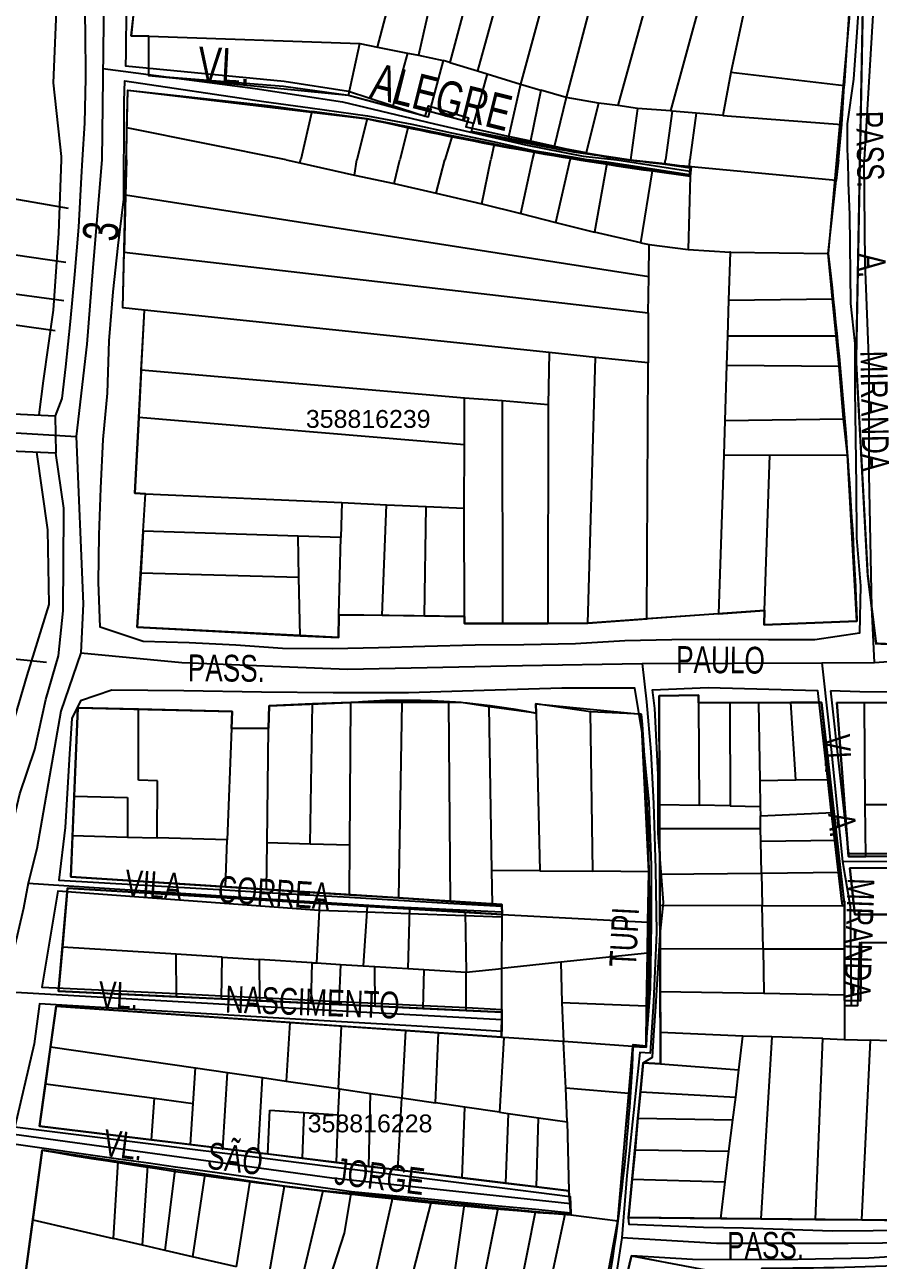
# Model space of a CAD drawing. Extents: x 201512 to 203323, y 4836571 to 4838029.
# Drawn here: x 203016.5 to 203112.2, y 4837470.5 to 4837609 of the extents above; entities that cross this region are included whole.
import ezdxf

# ---------------------------------------------------------------- set-up
doc = ezdxf.new("R2010")
doc.units = 0
doc.header["$LTSCALE"] = 1.5
doc.header["$MEASUREMENT"] = 0
for name, color, linetype in [('CD-MALHA-LOTES', 40, 'CONTINUOUS'), ('CD_TXT_QUADRA', 7, 'CONTINUOUS'), ('HD-CANAIS', 7, 'CONTINUOUS'), ('LM-LIM-SETOR-FISCAL', 7, 'CONTINUOUS'), ('RU-QUADRAS', 6, 'CONTINUOUS'), ('SV-EIXO-RUA-N-PAV', 6, 'CONTINUOUS'), ('SV-ESTIVAS', 7, 'CONTINUOUS'), ('SV-PONTE-BUEIRO', 249, 'CONTINUOUS'), ('SV-RUA-NAO-PAV-S-GUIA-C-GUIA', 7, 'CONTINUOUS'), ('SV-TXT-RUA-N-PAV-S-GUIA-C-GUIA', 7, 'CONTINUOUS')]:
    doc.layers.add(name, color=color, linetype=linetype)
doc.styles.add('3588-16-2D_TXT$0$ARIAL', font='arial.ttf')
doc.styles.add('ARIAL', font='arial.ttf')
doc.styles.add('MONOTXT', font='arial.ttf', dxfattribs={"height": 0.2})
doc.linetypes.add('Limite', pattern='A,20,-3,[130,ltypeshp.shx,S=6.35,R=0,X=0,Y=0],-3,20', length=46)

msp = doc.modelspace()

# ---------------------------------------------------------------- linework, layer by layer
at = {"layer": 'CD-MALHA-LOTES', "linetype": 'Continuous'}
for p, q in [((203065.91, 4837629.29), (203060.65, 4837605.61)), ((203074.29, 4837629.47), (203067.25, 4837603.85)), ((203070.37, 4837628.34), (203064.15, 4837604.8)), ((203079.15, 4837628.24), (203072.07, 4837602.39)), ((203084.03, 4837626.99), (203077.21, 4837600.88)), ((203090.03, 4837625.46), (203082.99, 4837599.99)), ((203095.62, 4837624.04), (203088.91, 4837599.38)), ((203028.91, 4837612.49), (203028.42, 4837607.81)), ((203097.56, 4837612.59), (203095.66, 4837603.69)), ((203056.03, 4837606.53), (203057.1, 4837610.49)), ((203108.91, 4837610.23), (203108.36, 4837602.18)), ((203028.42, 4837607.81), (203030.42, 4837607.75)), ((203030.39, 4837603.32), (203030.42, 4837607.75)), ((203030.42, 4837607.75), (203054.07, 4837606.92)), ((203052.79, 4837601.1), (203054.07, 4837606.92)), ((203054.07, 4837606.92), (203056.03, 4837606.53)), ((203056.03, 4837606.53), (203059.208582, 4837605.883032)), ((203059.42, 4837605.84), (203057.74, 4837599.8)), ((203059.208582, 4837605.883032), (203060.65, 4837605.61)), ((203059.208582, 4837605.883032), (203059.42, 4837605.84)), ((203060.65, 4837605.61), (203063.42, 4837605.03)), ((203063.42, 4837605.03), (203061.88, 4837599.3)), ((203064.15, 4837604.8), (203063.42, 4837605.03)), ((203064.15, 4837604.8), (203067.25, 4837603.85)), ((203045.49, 4837602.12), (203030.39, 4837603.32)), ((203068.35, 4837603.54), (203066.81, 4837597.96)), ((203067.25, 4837603.85), (203068.35, 4837603.54)), ((203068.35, 4837603.54), (203072.07, 4837602.39)), ((203095.66, 4837603.69), (203094.75, 4837598.87)), ((203108.36, 4837602.18), (203095.66, 4837603.69)), ((203027.95, 4837597.46), (203028.06, 4837601.69)), ((203028.06, 4837601.69), (203044.11, 4837599.93)), ((203052.79, 4837601.1), (203045.49, 4837602.12)), ((203072.07, 4837602.39), (203070.68, 4837596.3)), ((203072.07, 4837602.39), (203074.35, 4837601.71)), ((203074.35, 4837601.71), (203073.17, 4837595.83)), ((203077.21, 4837600.88), (203074.35, 4837601.71)), ((203108.1, 4837597.85), (203108.36, 4837602.18)), ((203044.11, 4837599.93), (203048.69, 4837599.3)), ((203057.74, 4837599.8), (203052.79, 4837601.1)), ((203077.21, 4837600.88), (203075.87, 4837595.33)), ((203080.83, 4837600.25), (203077.21, 4837600.88)), ((203080.83, 4837600.25), (203079.45, 4837594.66)), ((203082.99, 4837599.99), (203080.83, 4837600.25)), ((203085.2, 4837599.63), (203082.99, 4837599.99)), ((203048.69, 4837599.3), (203047.43, 4837593.92)), ((203054.89, 4837598.5), (203048.69, 4837599.3)), ((203054.89, 4837598.5), (203053.74, 4837593.9)), ((203059.5, 4837597.6), (203054.89, 4837598.5)), ((203061.72, 4837598.68), (203057.74, 4837599.8)), ((203061.88, 4837599.3), (203061.72, 4837598.68)), ((203066.81, 4837597.96), (203061.88, 4837599.3)), ((203085.2, 4837599.63), (203084.428911, 4837593.871866)), ((203088.91, 4837599.38), (203085.2, 4837599.63)), ((203089.1, 4837599.36), (203088.32, 4837593.9)), ((203089.1, 4837599.36), (203088.91, 4837599.38)), ((203091.76, 4837599.13), (203089.1, 4837599.36)), ((203091.76, 4837599.13), (203091.08, 4837593.9)), ((203094.75, 4837598.87), (203091.76, 4837599.13)), ((203094.75, 4837598.87), (203108.1, 4837597.85)), ((203027.9, 4837593.9), (203027.95, 4837597.46)), ((203045.8, 4837593.88), (203027.95, 4837597.46)), ((203059.5, 4837597.6), (203058.55, 4837593.9)), ((203064.42, 4837596.59), (203059.5, 4837597.6)), ((203066.59, 4837597.07), (203066.81, 4837597.96)), ((203070.68, 4837596.3), (203066.59, 4837597.07)), ((203107.74, 4837593.9), (203108.1, 4837597.85)), ((203064.42, 4837596.59), (203063.6, 4837593.9)), ((203069.11, 4837595.63), (203064.42, 4837596.59)), ((203073.17, 4837595.83), (203070.68, 4837596.3)), ((203075.87, 4837595.33), (203073.17, 4837595.83)), ((203069.11, 4837595.63), (203068.75, 4837593.9)), ((203073.65, 4837594.74), (203069.11, 4837595.63)), ((203073.41, 4837593.9), (203073.65, 4837594.74)), ((203073.65, 4837594.74), (203077.68, 4837594.1)), ((203079.45, 4837594.66), (203075.87, 4837595.33)), ((203079.45, 4837594.66), (203084.16, 4837593.9)), ((203027.9, 4837593.9), (203027.8, 4837589.93)), ((203045.8, 4837593.88), (203047.35, 4837593.54)), ((203047.35, 4837593.54), (203047.43, 4837593.92)), ((203047.35, 4837593.54), (203053.45, 4837592.18)), ((203053.45, 4837592.18), (203053.74, 4837593.9)), ((203057.93, 4837591.23), (203058.55, 4837593.9)), ((203062.61, 4837590.17), (203063.6, 4837593.9)), ((203067.73, 4837588.95), (203068.75, 4837593.9)), ((203072.11, 4837587.86), (203073.41, 4837593.9)), ((203076.04, 4837586.86), (203077.64, 4837593.9)), ((203077.68, 4837594.1), (203077.64, 4837593.9)), ((203077.68, 4837594.1), (203078.93, 4837593.9)), ((203081.77, 4837593.48), (203078.93, 4837593.9)), ((203081.77, 4837593.48), (203080.37, 4837585.78)), ((203086.86, 4837592.64), (203081.77, 4837593.48)), ((203084.16, 4837593.9), (203084.428911, 4837593.871866)), ((203084.428911, 4837593.871866), (203088.27, 4837593.47)), ((203088.27, 4837593.47), (203088.32, 4837593.9)), ((203088.27, 4837593.47), (203091.01, 4837593.12)), ((203091.01, 4837593.12), (203091.08, 4837593.9)), ((203091.23, 4837593.09), (203091.01, 4837593.12)), ((203091.23, 4837593.09), (203091.11, 4837592.07)), ((203107.49, 4837591.59), (203091.23, 4837593.09)), ((203107.74, 4837593.9), (203107.49, 4837591.59)), ((203053.45, 4837592.18), (203057.93, 4837591.23)), ((203085.58, 4837584.59), (203086.86, 4837592.64)), ((203091.11, 4837592.07), (203086.86, 4837592.64)), ((203091.11, 4837592.07), (203090.86, 4837583.83)), ((203106.57, 4837583.4), (203107.49, 4837591.59)), ((203057.93, 4837591.23), (203062.61, 4837590.17)), ((203062.61, 4837590.17), (203067.73, 4837588.95)), ((203027.8, 4837589.93), (203027.62, 4837583.54)), ((203086.46, 4837580.77), (203027.8, 4837589.93)), ((203067.73, 4837588.95), (203072.11, 4837587.86)), ((203072.11, 4837587.86), (203076.04, 4837586.86)), ((203076.04, 4837586.86), (203080.37, 4837585.78)), ((203085.58, 4837584.59), (203080.37, 4837585.78)), ((203085.58, 4837584.59), (203086.51, 4837584.4)), ((203027.5, 4837577.31), (203027.62, 4837583.54)), ((203027.62, 4837583.54), (203086.41, 4837576.74)), ((203086.46, 4837580.77), (203086.51, 4837584.4)), ((203086.51, 4837584.4), (203090.86, 4837583.83)), ((203090.86, 4837583.83), (203095.59, 4837583.55)), ((203095.59, 4837583.55), (203095.41, 4837578.16)), ((203095.59, 4837583.55), (203106.57, 4837583.4)), ((203107.06, 4837578.3), (203106.57, 4837583.4)), ((203086.41, 4837576.74), (203086.46, 4837580.77)), ((203095.41, 4837578.16), (203095.29, 4837574.14)), ((203095.41, 4837578.16), (203107.06, 4837578.3)), ((203107.46, 4837574.16), (203107.06, 4837578.3)), ((203029.92, 4837577.04), (203027.5, 4837577.31)), ((203029.54, 4837570.29), (203029.92, 4837577.04)), ((203075.28, 4837572.29), (203029.92, 4837577.04)), ((203086.41, 4837576.74), (203086.38, 4837571.11)), ((203095.29, 4837574.14), (203095.18, 4837570.88)), ((203095.29, 4837574.14), (203107.46, 4837574.16)), ((203107.8, 4837570.74), (203107.46, 4837574.16)), ((203075.28, 4837572.29), (203075.19, 4837566.42)), ((203080.5, 4837571.73), (203075.28, 4837572.29)), ((203079.63, 4837541.92), (203080.5, 4837571.73)), ((203086.38, 4837571.11), (203080.5, 4837571.73)), ((203086.23, 4837542.41), (203086.38, 4837571.11)), ((203095.18, 4837570.88), (203094.98, 4837564.67)), ((203095.18, 4837570.88), (203107.8, 4837570.74)), ((203108.31, 4837564.84), (203107.8, 4837570.74)), ((203029.54, 4837570.29), (203029.28, 4837564.99)), ((203065.78, 4837567.18), (203029.54, 4837570.29)), ((203070.04, 4837566.85), (203065.78, 4837567.18)), ((203065.78, 4837561.93), (203065.78, 4837567.18)), ((203070.04, 4837566.85), (203070.06, 4837541.89)), ((203075.19, 4837566.42), (203070.04, 4837566.85)), ((203075.19, 4837566.42), (203075.13, 4837541.9)), ((203029.28, 4837564.99), (203028.83, 4837556.5)), ((203065.78, 4837561.93), (203029.28, 4837564.99)), ((203094.98, 4837564.67), (203094.86, 4837560.8)), ((203094.98, 4837564.67), (203108.31, 4837564.84)), ((203108.73, 4837560.81), (203108.31, 4837564.84)), ((203065.76, 4837554.82), (203065.78, 4837561.93)), ((203094.86, 4837560.8), (203094.29, 4837542.99)), ((203094.86, 4837560.8), (203100.02, 4837560.79)), ((203099.45, 4837543.35), (203100.02, 4837560.79)), ((203100.02, 4837560.79), (203108.73, 4837560.81)), ((203109.8, 4837542.16), (203108.73, 4837560.81)), ((203028.83, 4837556.5), (203030.03, 4837556.44)), ((203029.77, 4837552.26), (203030.03, 4837556.44)), ((203030.03, 4837556.44), (203052.03, 4837555.45)), ((203052.03, 4837555.45), (203051.94, 4837551.56)), ((203052.03, 4837555.45), (203057.05, 4837555.22)), ((203056.57, 4837542.83), (203057.05, 4837555.22)), ((203057.05, 4837555.22), (203061.51, 4837555.01)), ((203061.3, 4837542.77), (203061.51, 4837555.01)), ((203061.51, 4837555.01), (203065.76, 4837554.82)), ((203065.78, 4837542.7), (203065.76, 4837554.82)), ((203029.77, 4837552.26), (203029.5, 4837547.55)), ((203047.16, 4837551.68), (203029.77, 4837552.26)), ((203047.21, 4837547.05), (203047.16, 4837551.68)), ((203051.94, 4837551.56), (203047.16, 4837551.68)), ((203051.72, 4837542.89), (203051.94, 4837551.56)), ((203029.5, 4837547.55), (203029.11, 4837541.49)), ((203047.21, 4837547.05), (203029.5, 4837547.55)), ((203047.36, 4837540.51), (203047.21, 4837547.05)), ((203094.29, 4837542.99), (203099.45, 4837543.35)), ((203099.45, 4837543.35), (203099.4, 4837541.74)), ((203051.68, 4837540.32), (203051.72, 4837542.89)), ((203051.72, 4837542.89), (203056.57, 4837542.83)), ((203056.57, 4837542.83), (203061.3, 4837542.77)), ((203061.3, 4837542.77), (203065.78, 4837542.7)), ((203065.78, 4837542.7), (203065.78, 4837541.89)), ((203065.78, 4837541.89), (203070.06, 4837541.89)), ((203070.06, 4837541.89), (203075.13, 4837541.9)), ((203075.13, 4837541.9), (203079.63, 4837541.92)), ((203079.63, 4837541.92), (203086.23, 4837542.41)), ((203094.29, 4837542.99), (203086.23, 4837542.41)), ((203099.4, 4837541.74), (203109.8, 4837542.16)), ((203029.11, 4837541.49), (203047.36, 4837540.51)), ((203047.36, 4837540.51), (203051.68, 4837540.32)), ((203092.03, 4837533.86), (203087.63, 4837533.78)), ((203087.63, 4837533.78), (203087.67, 4837521.61)), ((203092.03, 4837533.01), (203092.03, 4837533.86)), ((203022.45, 4837532.44), (203022.03, 4837522.53)), ((203029.24, 4837532.28), (203022.45, 4837532.44)), ((203039.73, 4837532.02), (203029.24, 4837532.28)), ((203029.24, 4837524.34), (203029.24, 4837532.28)), ((203039.66, 4837530.14), (203039.73, 4837532.02)), ((203043.88, 4837532.68), (203043.84, 4837530.16)), ((203048.75, 4837532.88), (203043.88, 4837532.68)), ((203048.48, 4837517.21), (203048.75, 4837532.88)), ((203053.04, 4837533.06), (203048.75, 4837532.88)), ((203052.94, 4837517.1), (203053.04, 4837533.06)), ((203058.82, 4837533.06), (203053.04, 4837533.06)), ((203058.43, 4837511.14), (203058.82, 4837533.06)), ((203064.04, 4837533.06), (203058.82, 4837533.06)), ((203065.41, 4837533.06), (203064.04, 4837533.06)), ((203064.23, 4837510.74), (203064.04, 4837533.06)), ((203068.57, 4837532.56), (203065.41, 4837533.06)), ((203073.84, 4837531.84), (203068.57, 4837532.56)), ((203068.88, 4837514.22), (203068.57, 4837532.56)), ((203079.92, 4837532.01), (203073.81, 4837532.89)), ((203073.81, 4837532.89), (203073.84, 4837531.84)), ((203085.62, 4837531.75), (203079.92, 4837532.01)), ((203080.2, 4837514.12), (203079.92, 4837532.01)), ((203095.56, 4837533.01), (203092.03, 4837533.01)), ((203092.03, 4837533.01), (203092.1, 4837521.53)), ((203098.75, 4837533.02), (203095.56, 4837533.01)), ((203095.56, 4837533.01), (203095.6, 4837521.47)), ((203102.4, 4837533.04), (203098.75, 4837533.02)), ((203098.75, 4837533.02), (203098.9, 4837524.28)), ((203102.94, 4837524.38), (203102.4, 4837533.04)), ((203105.81, 4837533.04), (203102.4, 4837533.04)), ((203106.74, 4837524.42), (203105.81, 4837533.04)), ((203107.54, 4837533.05), (203108.84, 4837515.77)), ((203110.64, 4837533.01), (203107.54, 4837533.05)), ((203114.81, 4837533.01), (203110.64, 4837533.01)), ((203110.73, 4837521.59), (203110.64, 4837533.01)), ((203073.84, 4837531.84), (203074.24, 4837514.18)), ((203086.47, 4837514.06), (203085.62, 4837531.75)), ((203039.66, 4837530.14), (203039.19, 4837517.65)), ((203043.84, 4837530.16), (203039.66, 4837530.14)), ((203043.67, 4837517.33), (203043.84, 4837530.16)), ((203031.37, 4837524.26), (203029.24, 4837524.34)), ((203031.35, 4837517.86), (203031.37, 4837524.26)), ((203098.9, 4837524.28), (203102.94, 4837524.38)), ((203098.9, 4837524.28), (203098.94, 4837521.39)), ((203102.94, 4837524.38), (203106.74, 4837524.42)), ((203107.12, 4837520.71), (203106.74, 4837524.42)), ((203022.03, 4837522.53), (203021.85, 4837518.12)), ((203022.03, 4837522.53), (203028.02, 4837522.4)), ((203028.02, 4837522.4), (203028, 4837517.95)), ((203087.67, 4837521.61), (203087.68, 4837518.92)), ((203087.67, 4837521.61), (203092.1, 4837521.53)), ((203095.6, 4837521.47), (203092.1, 4837521.53)), ((203095.6, 4837521.47), (203098.94, 4837521.39)), ((203098.94, 4837521.39), (203098.98, 4837520.32)), ((203110.73, 4837521.59), (203114.96, 4837521.59)), ((203110.78, 4837515.78), (203110.73, 4837521.59)), ((203098.98, 4837520.32), (203107.12, 4837520.71)), ((203098.99, 4837518.93), (203098.98, 4837520.32)), ((203107.42, 4837517.58), (203107.12, 4837520.71)), ((203021.85, 4837518.12), (203021.66, 4837513.48)), ((203021.85, 4837518.12), (203028, 4837517.95)), ((203087.68, 4837518.92), (203098.99, 4837518.93)), ((203087.68, 4837518.92), (203087.71, 4837513.8)), ((203099.02, 4837517.45), (203098.99, 4837518.93)), ((203028, 4837517.95), (203031.35, 4837517.86)), ((203039.19, 4837517.65), (203031.35, 4837517.86)), ((203038.99, 4837512.38), (203039.19, 4837517.65)), ((203043.61, 4837512.08), (203043.67, 4837517.33)), ((203043.67, 4837517.33), (203048.48, 4837517.21)), ((203048.48, 4837517.21), (203052.94, 4837517.1)), ((203052.92, 4837511.49), (203052.94, 4837517.1)), ((203107.42, 4837517.58), (203099.02, 4837517.45)), ((203099.09, 4837513.92), (203099.02, 4837517.45)), ((203107.8, 4837514.01), (203107.42, 4837517.58)), ((203108.84, 4837515.77), (203110.78, 4837515.78)), ((203110.78, 4837515.78), (203115.07, 4837515.81)), ((203074.24, 4837514.18), (203068.88, 4837514.22)), ((203068.95, 4837510.43), (203068.88, 4837514.22)), ((203074.24, 4837514.18), (203080.2, 4837514.12)), ((203086.47, 4837514.06), (203080.2, 4837514.12)), ((203086.35, 4837508.41), (203086.47, 4837514.06)), ((203087.71, 4837513.8), (203099.09, 4837513.92)), ((203099.09, 4837513.92), (203107.8, 4837514.01)), ((203099.09, 4837513.92), (203099.17, 4837510.3)), ((203108.2, 4837510.26), (203107.8, 4837514.01)), ((203114.96, 4837514.51), (203109.02, 4837514.47)), ((203109.02, 4837514.47), (203109.58, 4837509.29)), ((203021.66, 4837513.48), (203038.99, 4837512.38)), ((203087.71, 4837513.8), (203087.71, 4837510.33)), ((203021.27, 4837512.23), (203020.72, 4837505.61)), ((203049.55, 4837510.52), (203021.27, 4837512.23)), ((203038.99, 4837512.38), (203043.61, 4837512.08)), ((203043.61, 4837512.08), (203052.92, 4837511.49)), ((203052.92, 4837511.49), (203058.43, 4837511.14)), ((203049.55, 4837510.52), (203049.22, 4837503.84)), ((203054.87, 4837510.2), (203049.55, 4837510.52)), ((203054.87, 4837510.2), (203054.43, 4837503.52)), ((203059.62, 4837509.91), (203054.87, 4837510.2)), ((203058.43, 4837511.14), (203064.23, 4837510.74)), ((203059.62, 4837509.91), (203059.43, 4837503.21)), ((203065.87, 4837509.53), (203059.62, 4837509.91)), ((203064.23, 4837510.74), (203068.95, 4837510.43)), ((203068.95, 4837510.43), (203070, 4837510.4)), ((203070, 4837510.4), (203070.01, 4837509.28)), ((203087.71, 4837510.33), (203087.73, 4837505.45)), ((203087.71, 4837510.33), (203099.17, 4837510.3)), ((203099.17, 4837510.3), (203108.2, 4837510.26)), ((203099.28, 4837505.44), (203099.17, 4837510.3)), ((203108.41, 4837510.26), (203108.2, 4837510.26)), ((203108.41, 4837505.42), (203108.41, 4837510.26)), ((203065.87, 4837509.53), (203065.98, 4837502.8)), ((203070.01, 4837509.28), (203065.87, 4837509.53)), ((203069.99, 4837503.23), (203070.01, 4837509.28)), ((203070.01, 4837509.28), (203086.35, 4837508.41)), ((203086.33, 4837504.95), (203086.35, 4837508.41)), ((203109.58, 4837509.29), (203113.6, 4837509.29)), ((203020.72, 4837505.61), (203020.29, 4837500.69)), ((203033.47, 4837504.82), (203020.72, 4837505.61)), ((203110.29, 4837506.15), (203110.2, 4837499.59)), ((203113.6, 4837506.08), (203110.29, 4837506.15)), ((203033.49, 4837500.06), (203033.47, 4837504.82)), ((203038.63, 4837504.5), (203033.47, 4837504.82)), ((203038.54, 4837499.82), (203038.63, 4837504.5)), ((203038.63, 4837504.5), (203042.78, 4837504.24)), ((203042.78, 4837504.24), (203042.8, 4837499.61)), ((203048.72, 4837503.87), (203042.78, 4837504.24)), ((203086.33, 4837504.95), (203076.59, 4837503.92)), ((203086.22, 4837499.03), (203086.33, 4837504.95)), ((203087.73, 4837505.45), (203087.74, 4837500.65)), ((203087.73, 4837505.45), (203099.28, 4837505.44)), ((203099.28, 4837505.44), (203099.38, 4837500.47)), ((203099.28, 4837505.44), (203108.41, 4837505.42)), ((203108.41, 4837500.27), (203108.41, 4837505.42)), ((203048.62, 4837499.33), (203048.72, 4837503.87)), ((203048.72, 4837503.87), (203049.22, 4837503.84)), ((203049.22, 4837503.84), (203051.91, 4837503.68)), ((203051.91, 4837503.68), (203051.69, 4837499.19)), ((203051.91, 4837503.68), (203054.43, 4837503.52)), ((203054.43, 4837503.52), (203055.75, 4837503.44)), ((203055.77, 4837498.99), (203055.75, 4837503.44)), ((203055.75, 4837503.44), (203059.43, 4837503.21)), ((203059.43, 4837503.21), (203061.23, 4837503.1)), ((203061.23, 4837503.1), (203061.13, 4837498.73)), ((203061.23, 4837503.1), (203065.98, 4837502.8)), ((203065.98, 4837502.8), (203069.99, 4837503.23)), ((203069.97, 4837498.31), (203069.99, 4837503.23)), ((203076.59, 4837503.92), (203069.99, 4837503.23)), ((203076.59, 4837503.92), (203076.73, 4837499.42)), ((203066, 4837498.5), (203065.98, 4837502.8)), ((203020.29, 4837500.69), (203033.49, 4837500.06)), ((203087.74, 4837500.65), (203087.77, 4837496.03)), ((203087.74, 4837500.65), (203099.38, 4837500.47)), ((203099.38, 4837500.47), (203108.41, 4837500.27)), ((203108.42, 4837499.63), (203108.41, 4837500.27)), ((203020.02, 4837498.98), (203019.39, 4837494.45)), ((203046.2, 4837497.16), (203020.02, 4837498.98)), ((203033.49, 4837500.06), (203038.54, 4837499.82)), ((203038.54, 4837499.82), (203042.8, 4837499.61)), ((203042.8, 4837499.61), (203048.62, 4837499.33)), ((203048.62, 4837499.33), (203051.69, 4837499.19)), ((203051.69, 4837499.19), (203055.77, 4837498.99)), ((203055.77, 4837498.99), (203061.13, 4837498.73)), ((203061.13, 4837498.73), (203066, 4837498.5)), ((203076.73, 4837499.42), (203076.91, 4837495.03)), ((203076.73, 4837499.42), (203086.22, 4837499.03)), ((203086.16, 4837494.39), (203086.22, 4837499.03)), ((203108.42, 4837499.63), (203108.41, 4837495.27)), ((203110.2, 4837499.59), (203108.42, 4837499.63)), ((203066, 4837498.5), (203069.97, 4837498.31)), ((203069.97, 4837498.31), (203069.94, 4837495.51)), ((203046.2, 4837497.16), (203045.82, 4837490.6)), ((203051.97, 4837496.76), (203046.2, 4837497.16)), ((203051.97, 4837496.76), (203051.63, 4837489.75)), ((203059.18, 4837496.26), (203051.97, 4837496.76)), ((203059.18, 4837496.26), (203058.76, 4837488.71)), ((203062.88, 4837496), (203059.18, 4837496.26)), ((203062.54, 4837488.16), (203062.88, 4837496)), ((203069.94, 4837495.51), (203062.88, 4837496)), ((203087.77, 4837496.03), (203087.78, 4837492.54)), ((203097.02, 4837495.63), (203087.77, 4837496.03)), ((203070.2, 4837495.5), (203069.74, 4837487.11)), ((203069.94, 4837495.51), (203070.2, 4837495.5)), ((203076.91, 4837495.03), (203070.2, 4837495.5)), ((203077.16, 4837489.81), (203076.91, 4837495.03)), ((203084.69, 4837494.49), (203076.91, 4837495.03)), ((203096.56, 4837491.84), (203097.02, 4837495.63)), ((203100.24, 4837495.57), (203097.02, 4837495.63)), ((203100.24, 4837495.57), (203099.03, 4837475.16)), ((203105.98, 4837495.36), (203100.24, 4837495.57)), ((203105.17, 4837475.09), (203105.98, 4837495.36)), ((203105.98, 4837495.36), (203108.41, 4837495.27)), ((203108.41, 4837495.27), (203111.32, 4837495.17)), ((203110.35, 4837475.03), (203111.32, 4837495.17)), ((203115.66, 4837495.01), (203111.32, 4837495.17)), ((203019.39, 4837494.45), (203018.82, 4837490.29)), ((203019.39, 4837494.45), (203035.62, 4837492.09)), ((203084.23, 4837489.19), (203084.69, 4837494.49)), ((203084.69, 4837494.49), (203086.16, 4837494.39)), ((203035.36, 4837488.09), (203035.62, 4837492.09)), ((203035.62, 4837492.09), (203039.23, 4837491.56)), ((203085.84, 4837492.64), (203085.53, 4837489.38)), ((203087.78, 4837492.54), (203085.84, 4837492.64)), ((203087.78, 4837492.54), (203096.56, 4837491.84)), ((203096.21, 4837488.8), (203096.56, 4837491.84)), ((203038.69, 4837483.04), (203039.23, 4837491.56)), ((203039.23, 4837491.56), (203043.14, 4837490.99)), ((203042.65, 4837482.55), (203043.14, 4837490.99)), ((203043.14, 4837490.99), (203045.82, 4837490.6)), ((203045.82, 4837490.6), (203051.63, 4837489.75)), ((203018.82, 4837490.29), (203018.16, 4837485.55)), ((203018.82, 4837490.29), (203031.04, 4837488.67)), ((203051.63, 4837489.75), (203051.79, 4837489.73)), ((203051.65, 4837486.82), (203051.79, 4837489.73)), ((203051.79, 4837489.73), (203055.26, 4837489.22)), ((203055.06, 4837481.03), (203055.26, 4837489.22)), ((203055.26, 4837489.22), (203058.76, 4837488.71)), ((203077.32, 4837486.01), (203077.16, 4837489.81)), ((203084.23, 4837489.19), (203077.16, 4837489.81)), ((203082.98, 4837474.91), (203084.23, 4837489.19)), ((203085.53, 4837489.38), (203085.25, 4837486.42)), ((203085.53, 4837489.38), (203096.21, 4837488.8)), ((203030.69, 4837484.02), (203031.04, 4837488.67)), ((203031.04, 4837488.67), (203035.36, 4837488.09)), ((203035.08, 4837483.48), (203035.36, 4837488.09)), ((203058.34, 4837480.63), (203058.76, 4837488.71)), ((203058.76, 4837488.71), (203062.54, 4837488.16)), ((203065.83, 4837487.68), (203062.54, 4837488.16)), ((203065.53, 4837479.75), (203065.83, 4837487.68)), ((203069.74, 4837487.11), (203065.83, 4837487.68)), ((203095.87, 4837486.24), (203096.21, 4837488.8)), ((203043.76, 4837482.42), (203043.99, 4837487.32)), ((203043.99, 4837487.32), (203047.77, 4837487.08)), ((203047.77, 4837487.08), (203047.6, 4837481.94)), ((203047.77, 4837487.08), (203051.65, 4837486.82)), ((203051.43, 4837481.48), (203051.65, 4837486.82)), ((203069.74, 4837487.11), (203070.7, 4837486.97)), ((203070.7, 4837486.97), (203070.39, 4837479.15)), ((203070.7, 4837486.97), (203074.08, 4837486.48)), ((203073.89, 4837478.72), (203074.08, 4837486.48)), ((203074.08, 4837486.48), (203077.32, 4837486.01)), ((203085.25, 4837486.42), (203084.93, 4837482.87)), ((203085.25, 4837486.42), (203095.87, 4837486.24)), ((203095.45, 4837482.74), (203095.87, 4837486.24)), ((203018.16, 4837485.55), (203030.69, 4837484.02)), ((203077.32, 4837486.01), (203077.51, 4837478.28)), ((203030.69, 4837484.02), (203035.08, 4837483.48)), ((203035.08, 4837483.48), (203038.69, 4837483.04)), ((203018.43, 4837482.85), (203017.38, 4837475.04)), ((203026.98, 4837481.58), (203018.43, 4837482.85)), ((203038.69, 4837483.04), (203042.65, 4837482.55)), ((203042.65, 4837482.55), (203043.76, 4837482.42)), ((203043.76, 4837482.42), (203047.6, 4837481.94)), ((203084.93, 4837482.87), (203084.59, 4837479.6)), ((203084.93, 4837482.87), (203095.45, 4837482.74)), ((203095.03, 4837479.31), (203095.45, 4837482.74)), ((203026.44, 4837472.94), (203026.98, 4837481.58)), ((203030.3, 4837481.08), (203026.98, 4837481.58)), ((203029.68, 4837472.19), (203030.3, 4837481.08)), ((203033.34, 4837480.63), (203030.3, 4837481.08)), ((203047.6, 4837481.94), (203051.43, 4837481.48)), ((203051.43, 4837481.48), (203055.06, 4837481.03)), ((203055.06, 4837481.03), (203058.34, 4837480.63)), ((203032.24, 4837471.6), (203033.34, 4837480.63)), ((203036.67, 4837480.14), (203033.34, 4837480.63)), ((203036.67, 4837480.14), (203035.31, 4837470.89)), ((203041.75, 4837479.38), (203036.67, 4837480.14)), ((203040.24, 4837469.75), (203041.75, 4837479.38)), ((203045.63, 4837478.81), (203041.75, 4837479.38)), ((203058.34, 4837480.63), (203065.53, 4837479.75)), ((203065.53, 4837479.75), (203070.39, 4837479.15)), ((203084.59, 4837479.6), (203084.18, 4837475.31)), ((203084.59, 4837479.6), (203095.03, 4837479.31)), ((203094.53, 4837475.19), (203095.03, 4837479.31)), ((203043.9, 4837468.9), (203045.63, 4837478.81)), ((203049.92, 4837478.3), (203045.63, 4837478.81)), ((203049.92, 4837478.3), (203047.48, 4837468.07)), ((203053.09, 4837477.98), (203049.92, 4837478.3)), ((203052.33, 4837473.53), (203053.09, 4837477.98)), ((203057.75, 4837477.53), (203053.09, 4837477.98)), ((203070.39, 4837479.15), (203073.89, 4837478.72)), ((203073.89, 4837478.72), (203077.51, 4837478.28)), ((203077.51, 4837478.28), (203077.73, 4837475.59)), ((203055.88, 4837469.27), (203057.75, 4837477.53)), ((203062.06, 4837477.1), (203057.75, 4837477.53)), ((203062.06, 4837477.1), (203059.77, 4837468.27)), ((203065.78, 4837476.74), (203062.06, 4837477.1)), ((203064.42, 4837467.07), (203065.78, 4837476.74)), ((203069.59, 4837476.36), (203065.78, 4837476.74)), ((203067.55, 4837466.27), (203069.59, 4837476.36)), ((203073.75, 4837475.95), (203069.59, 4837476.36)), ((203071.65, 4837465.21), (203073.75, 4837475.95)), ((203077.07, 4837475.67), (203073.75, 4837475.95)), ((203075.46, 4837468.01), (203077.07, 4837475.67)), ((203077.73, 4837475.59), (203077.07, 4837475.67)), ((203077.73, 4837475.59), (203082.98, 4837474.91)), ((203084.18, 4837475.31), (203094.53, 4837475.19)), ((203094.53, 4837475.19), (203099.03, 4837475.16)), ((203099.03, 4837475.16), (203105.17, 4837475.09)), ((203017.38, 4837475.04), (203016.53, 4837468.74)), ((203017.38, 4837475.04), (203026.44, 4837472.94)), ((203081.48, 4837466.79), (203082.98, 4837474.91)), ((203105.17, 4837475.09), (203110.35, 4837475.03)), ((203110.35, 4837475.03), (203115.5, 4837474.98)), ((203029.68, 4837472.19), (203026.44, 4837472.94)), ((203050.37, 4837467.4), (203052.33, 4837473.53)), ((203032.24, 4837471.6), (203029.68, 4837472.19)), ((203035.31, 4837470.89), (203032.24, 4837471.6)), ((203084.52, 4837471), (203081.73, 4837459.32)), ((203087.92, 4837470.32), (203084.52, 4837471)), ((203040.24, 4837469.75), (203035.31, 4837470.89))]:
    msp.add_line(p, q, dxfattribs=at)
for p in [(203091.23, 4837593.09), (203095.59, 4837583.55), (203106.57, 4837583.4), (203099.45, 4837543.35)]:
    msp.add_point(p, dxfattribs=at)
at = {"layer": 'HD-CANAIS'}
for points in [[(203018.945198, 4837659.018408), (203019.251346, 4837653.759848), (203019.704337, 4837645.215827), (203019.256285, 4837636.376454), (203019.261757, 4837628.234217), (203020.217693, 4837620.287188), (203020.069443, 4837611.446364), (203019.670811, 4837602.506848), (203020.575143, 4837594.260355), (203020.562966, 4837593.907885)], [(203020.562966, 4837593.907885), (203020.278356, 4837585.670012), (203019.681495, 4837577.031169), (203018.538818, 4837569.094299), (203018.079422, 4837565.290681)], [(203017.795604, 4837561.105543), (203019.047248, 4837552.407799), (203019.201256, 4837544.015082), (203016.70947, 4837536.084744), (203014.468884, 4837528.402951), (203011.927405, 4837520.522806), (203009.38456, 4837512.392906), (203007.690336, 4837504.109041), (203005.595829, 4837495.72721), (203003.303093, 4837487.646052), (203000.812399, 4837479.915517), (202998.621234, 4837472.13358), (202996.709919, 4837466.772023), (202995.617741, 4837464.632783), (202993.86297, 4837462.759712)]]:
    msp.add_lwpolyline(points, dxfattribs=at)
at = {"layer": 'LM-LIM-SETOR-FISCAL', "linetype": 'Limite', "ltscale": 0.1}
msp.add_lwpolyline([(203110.552706, 4837616.031266, 0.25, 0.25, 0), (203109.713904, 4837571.268995, 0.25, 0.25, 0), (203111.010811, 4837547.31552, 0.25, 0.25, 0), (203111.952925, 4837539.657478, 0.25, 0.25, 0), (203176.023405, 4837536.738913, 0.25, 0.25, 0)], format="xyseb", dxfattribs=at)
at = {"layer": 'RU-QUADRAS', "color": 6, "linetype": 'Continuous'}
for points in [[(203109.37, 4837614.87), (203106.57, 4837583.4, -0.0190112341), (203109.8, 4837542.16), (203099.4, 4837541.74), (203099.45, 4837543.35), (203079.63, 4837541.92), (203065.78, 4837541.89), (203065.78, 4837542.7), (203051.72, 4837542.89), (203051.68, 4837540.32), (203029.11, 4837541.49), (203030.03, 4837556.44), (203028.83, 4837556.5), (203029.92, 4837577.04), (203027.5, 4837577.31), (203028.06, 4837601.69), (203054.89, 4837598.5, 0.020079842), (203086.86, 4837592.64), (203091.11, 4837592.07), (203091.23, 4837593.09, -0.0357096031), (203066.59, 4837597.07), (203066.82, 4837597.96), (203061.88, 4837599.3), (203061.72, 4837598.68), (203052.79, 4837601.1), (203030.39, 4837603.32), (203030.42, 4837607.75), (203028.42, 4837607.81), (203031.05, 4837630.6)], [(203016.53, 4837468.74), (203018.43, 4837482.85, 0.0237416218), (203077.73, 4837475.59), (203077.51, 4837478.28), (203018.16, 4837485.55), (203020.02, 4837498.98), (203069.94, 4837495.51), (203069.97, 4837498.31), (203020.29, 4837500.69), (203021.27, 4837512.23), (203070.01, 4837509.28), (203070, 4837510.4), (203021.66, 4837513.48), (203022.45, 4837532.44), (203039.73, 4837532.02), (203039.66, 4837530.14), (203043.84, 4837530.16), (203043.88, 4837532.68), (203053.04, 4837533.06, -0.0719856489), (203073.84, 4837531.84), (203073.81, 4837532.89), (203085.62, 4837531.75, -0.0318965876), (203086.16, 4837494.39), (203084.69, 4837494.49, -0.0408521352), (203080.16, 4837458.36)]]:
    msp.add_lwpolyline(points, format="xyb", dxfattribs=at)
for points in [[(203139.26, 4837474.74), (203084.18, 4837475.31), (203085.84, 4837492.64), (203087.78, 4837492.54), (203087.63, 4837533.78), (203092.03, 4837533.86), (203092.03, 4837533.01), (203105.81, 4837533.04), (203108.41, 4837510.26), (203108.42, 4837499.63), (203110.2, 4837499.59), (203110.29, 4837506.15), (203113.6, 4837506.08)], [(203113.6, 4837509.29), (203109.58, 4837509.29), (203109.02, 4837514.47), (203133.75, 4837514.61)]]:
    msp.add_lwpolyline(points, dxfattribs=at)
msp.add_lwpolyline([(203107.54, 4837533.05), (203133.19, 4837533.01), (203133.19, 4837520.56), (203133.63, 4837520.57), (203133.72, 4837515.92), (203108.84, 4837515.77)], close=True, dxfattribs=at)
msp.add_lwpolyline([(203072.03, 4837434.59), (203081.73, 4837459.32), (203084.52, 4837471), (203098.8, 4837468.32), (203099.16, 4837469.62, 0.0223156316), (203136.09, 4837471.32), (203167.53, 4837470.03), (203167.01, 4837450.45), (203169.4, 4837450.34), (203167.93, 4837413.9), (203135.67, 4837416.78), (203135.8, 4837417.37), (203125.23, 4837421.17)], format="xyb", close=True, dxfattribs=at)
at = {"layer": 'SV-EIXO-RUA-N-PAV'}
for p, q in [((203025.466791, 4837621.056253), (203025.13476, 4837593.907806)), ((203111.577248, 4837610.098963), (203110.595876, 4837593.906332)), ((203022.787229, 4837538.61888), (203034.092675, 4837537.524804)), ((203034.092675, 4837537.524804), (203052.691956, 4837536.795421)), ((203085.704969, 4837537.41128), (203105.860673, 4837537.490469)), ((203105.860673, 4837537.490469), (203111.772025, 4837537.524804)), ((203111.772025, 4837537.524804), (203123.008282, 4837538.301555)), ((203052.691956, 4837536.795421), (203072.311788, 4837537.182337)), ((203072.311788, 4837537.182337), (203085.704969, 4837537.41128))]:
    msp.add_line(p, q, dxfattribs=at)
for points in [[(203025.25992, 4837604.136577), (203042.321132, 4837601.887032), (203052.115899, 4837600.387355), (203062.449612, 4837597.926947), (203072.642731, 4837595.583701), (203079.110089, 4837594.318348), (203082.868803, 4837593.90681)], [(203025.13476, 4837593.9), (203024.124728, 4837581.800659), (203023.436011, 4837573.222014), (203022.260409, 4837562.865522), (203023.05538, 4837544.106122), (203022.787229, 4837538.61888), (203020.54892, 4837532.057607), (203017.835789, 4837516.618601), (203016.886695, 4837512.788669), (203016.350027, 4837509.96497), (203014.172501, 4837500.63264), (203013.431243, 4837497.455791), (203010.095038, 4837485.36205), (203009.153849, 4837481.950237), (203004.34178, 4837468.850717), (202998.120073, 4837459.44176)], [(203082.868803, 4837593.90681), (203091.062645, 4837592.628464)], [(203111.772025, 4837537.524804), (203111.472431, 4837543.701701), (203111.1774, 4837558.600762), (203111.1774, 4837570.844544), (203110.734854, 4837582.350749), (203110.595876, 4837593.906332)], [(202834.448273, 4837577.124229), (202848.525452, 4837577.518234), (202871.997224, 4837576.89232), (202892.96534, 4837576.266406), (202909.865016, 4837575.327535), (202925.825822, 4837574.075707), (202942.099584, 4837572.197965), (202956.182647, 4837571.572052), (202972.769366, 4837569.381353), (202989.669042, 4837566.56474), (203009.272809, 4837563.649257), (203022.260409, 4837562.865522)], [(203105.860673, 4837537.490469), (203106.620485, 4837530.721762), (203108.192827, 4837515.207986), (203109.031409, 4837510.176491), (203109.136232, 4837499.06)], [(203085.704969, 4837537.41128), (203086.194955, 4837533.101718), (203086.703587, 4837527.50677), (203087.008766, 4837521.708368), (203087.212219, 4837514.384072), (203087.313945, 4837507.263228), (203087.008766, 4837499.532026), (203086.601861, 4837493.733625), (203085.446912, 4837493.808717), (203083.986959, 4837480.005525), (203083.456067, 4837473.037568), (203081.863391, 4837462.817897), (203080.801607, 4837458.836207), (203077.483532, 4837450.209212), (203069.652875, 4837430.632569)], [(203108.192827, 4837515.207986), (203135.55158, 4837515.312809)], [(203016.886695, 4837512.788669), (203043.654635, 4837511.032945), (203057.482078, 4837510.162687), (203069.99, 4837509.582514)], [(203014.172501, 4837500.63264), (203048.682796, 4837498.655933), (203069.99, 4837497.495588)], [(203010.095038, 4837485.36205), (203050.90679, 4837479.751981), (203077.688642, 4837476.855688)], [(203173.62991, 4837470.591706), (203165.775307, 4837471.559093), (203150.858988, 4837472.197348), (203140.349332, 4837472.927185), (203124.25344, 4837472.543802), (203108.826343, 4837472.379684), (203094.055718, 4837472.379684), (203083.456067, 4837473.037568)]]:
    msp.add_lwpolyline(points, dxfattribs=at)
at = {"layer": 'SV-ESTIVAS'}
for points in [[(203013.405569, 4837589.849319), (203021.34295, 4837588.462181)], [(203021.109779, 4837582.36914), (203013.370901, 4837583.505556)], [(203013.097317, 4837579.161038), (203020.886708, 4837578.124282)], [(203019.918773, 4837574.732218), (203011.929787, 4837575.819892)], [(203018.915934, 4837537.522676), (203011.974344, 4837538.255613)]]:
    msp.add_lwpolyline(points, dxfattribs=at)
at = {"layer": 'SV-PONTE-BUEIRO'}
msp.add_lwpolyline([(203009.725792, 4837565.690264), (203019.916601, 4837565.191356), (203019.993605, 4837560.994998), (203009.652622, 4837561.44468)], close=True, dxfattribs=at)
at = {"layer": 'SV-RUA-NAO-PAV-S-GUIA-C-GUIA'}
for points in [[(203020.728506, 4837658.897774), (203021.315007, 4837656.497229), (203022.185204, 4837651.148129), (203022.853896, 4837645.500292), (203022.823049, 4837639.855841), (203022.495677, 4837634.812253), (203022.414318, 4837629.068142), (203022.586342, 4837623.972184), (203022.758094, 4837618.826275), (203023.12944, 4837613.629447), (203023.250951, 4837608.433829), (203023.321404, 4837603.038649), (203023.1939, 4837597.994093), (203022.935025, 4837593.907844)], [(203108.765829, 4837593.906363), (203108.743, 4837595.476906), (203108.743, 4837597.910753), (203109.46613, 4837602.921304), (203109.844834, 4837608.214405), (203110.17248, 4837613.307944)], [(203027.861563, 4837610.909117), (203027.83372, 4837605.814127), (203027.786819, 4837604.414757), (203045.57, 4837602.72), (203052.79, 4837601.58), (203057.37, 4837600.08), (203061.37, 4837598.77), (203061.75, 4837599.93), (203066.24, 4837598.59), (203065.936536, 4837597.588417), (203070.501496, 4837596.594867), (203073.213619, 4837596.004107), (203075.89889, 4837595.413348), (203078.986951, 4837594.715177), (203084.46562, 4837593.906783)], [(203027.618748, 4837593.907764), (203027.625948, 4837595.225264), (203027.65461, 4837600.470107), (203027.731192, 4837602.749621), (203043.29, 4837600.44), (203048.478649, 4837599.702874), (203054.940353, 4837598.810215), (203059.881251, 4837597.897223), (203064.3388, 4837596.930526), (203069.171346, 4837595.910224), (203073.551798, 4837594.941913), (203077.857694, 4837594.234588), (203079.708039, 4837593.906865)], [(203022.935025, 4837593.907844), (203022.811101, 4837591.951728), (203022.530692, 4837586.358438), (203022.051781, 4837581.01587), (203021.573416, 4837575.773204), (203021.045902, 4837570.680632), (203020.631532, 4837567.1457), (203019.916601, 4837565.191356)], [(203108.765829, 4837593.906363), (203108.803196, 4837591.3356), (203108.983409, 4837587.738168), (203109.078988, 4837577.797215), (203109.55409, 4837573.299216), (203109.575668, 4837568.104082), (203109.646393, 4837562.758853), (203109.7163, 4837557.263771), (203109.734875, 4837551.519177), (203110.205063, 4837546.122062), (203110.076194, 4837540.827751), (203105.075127, 4837540.052728), (203099.878561, 4837540.077886), (203094.382192, 4837540.104496), (203089.035451, 4837540.080429), (203083.788099, 4837539.955977), (203078.239852, 4837539.633173), (203072.442862, 4837539.511382), (203066.996188, 4837539.487799), (203061.348826, 4837539.315331), (203056.15144, 4837539.190637), (203051.004022, 4837539.065701), (203045.407719, 4837539.092794), (203040.163096, 4837539.467851), (203034.917927, 4837539.743006), (203029.771873, 4837539.867824), (203024.933811, 4837541.489718), (203024.761513, 4837546.535725), (203024.840416, 4837551.830278), (203025.018979, 4837557.074395), (203025.298568, 4837562.517833), (203025.776661, 4837567.710548), (203025.958773, 4837573.604028), (203026.388536, 4837579.09669), (203026.966562, 4837584.288922), (203027.594556, 4837589.480911), (203027.618748, 4837593.907764)], [(203084.46562, 4837593.906783), (203088.280513, 4837593.3989), (203091.105447, 4837592.999415), (203091.005575, 4837592.214711), (203086.168946, 4837592.956613), (203081.760337, 4837593.641445), (203079.708039, 4837593.906865)], [(202996.706935, 4837461.765917), (202998.632166, 4837464.990361), (202999.399682, 4837466.772023), (203000.757804, 4837469.925339), (203002.334078, 4837474.912929), (203004.6574, 4837479.447332), (203006.434361, 4837484.583807), (203008.013638, 4837490.120857), (203009.443833, 4837495.808485), (203010.871025, 4837500.946653), (203012.149955, 4837506.385252), (203014.281841, 4837515.808438), (203015.937321, 4837522.801194), (203017.613529, 4837527.7883), (203018.84331, 4837533.376994), (203020.269137, 4837538.265407), (203020.796378, 4837543.308028), (203020.826405, 4837548.802626), (203020.856978, 4837554.397126), (203020.859435, 4837554.846684), (203019.993605, 4837560.994998)], [(203120.715619, 4837473.875554), (203107.076443, 4837473.751843), (203097.086753, 4837474.092049), (203092.602216, 4837474.184832), (203084.253115, 4837474.510122), (203084.18, 4837475.31), (203084.59, 4837479.6), (203084.93, 4837483.14), (203085.25, 4837486.42), (203085.53, 4837489.38), (203085.84, 4837492.64), (203086.888299, 4837493.282771), (203087.01201, 4837495.756997), (203087.259433, 4837498.973492), (203087.506856, 4837503.303389), (203087.754278, 4837507.014729), (203088.125412, 4837510.602358), (203087.506856, 4837518.396173), (203087.506856, 4837524.952874), (203087.135722, 4837532.375554), (203086.888299, 4837534.478647), (203093.103536, 4837534.715848), (203105.360656, 4837534.395807), (203106.51, 4837524.4), (203106.89, 4837520.99), (203107.22, 4837518.15), (203107.62, 4837514.61), (203108.06, 4837510.78), (203108.41, 4837510.78), (203108.41, 4837505.58), (203108.41, 4837500.27), (203108.41, 4837499.06), (203109.89, 4837499.06), (203110.14, 4837506.15), (203113.6, 4837506.08)], [(203081.57, 4837467.26), (203082.98, 4837474.91), (203084.7, 4837494.68), (203086.17, 4837494.53), (203086.64, 4837500.95), (203086.764588, 4837508.251843), (203086.764588, 4837514.808544), (203086.517165, 4837521.86009), (203085.774897, 4837529.406482), (203084.908404, 4837534.655619), (203076.713545, 4837534.645341), (203068.017651, 4837534.387728), (203059.521625, 4837534.129147), (203051.076931, 4837534.120079), (203043.032519, 4837534.208977), (203034.338809, 4837534.350971), (203026.24443, 4837534.440111), (203022.743969, 4837533.241534), (203021.754278, 4837531.262152), (203021.506856, 4837527.303389), (203021.01201, 4837519.014729), (203020.324315, 4837513.105736), (203038.87, 4837512.03), (203043.59, 4837511.75), (203052.9, 4837511.21), (203058.41, 4837510.88), (203064.62, 4837510.52), (203069.99, 4837510.21), (203069.99, 4837508.98), (203065.85, 4837509.13), (203059.59, 4837509.36), (203054.83, 4837509.53), (203049.5, 4837509.72), (203020.182617, 4837511.8882), (203018.39984, 4837501.142614), (203033.51, 4837500.41), (203038.56, 4837500.16), (203042.82, 4837499.96), (203048.64, 4837499.67), (203051.71, 4837499.52), (203055.79, 4837499.33), (203061.15, 4837499.06), (203066.02, 4837498.83), (203069.99, 4837498.63), (203069.99, 4837496.17), (203062.92, 4837496.59), (203059.22, 4837496.81), (203052, 4837497.23), (203046.23, 4837497.58), (203018.141268, 4837499.241738), (203017.533026, 4837494.770278), (203015.374007, 4837485.475002), (203030.64, 4837483.55), (203035.02, 4837483), (203038.63, 4837482.55), (203042.59, 4837482.05), (203043.7, 4837481.91), (203047.54, 4837481.43), (203051.37, 4837480.95), (203055, 4837480.5), (203058.28, 4837480.08), (203065.46, 4837479.18), (203070.32, 4837478.57), (203073.82, 4837478.13), (203077.65, 4837477.65), (203077.74, 4837475.8), (203073.77, 4837476.18), (203069.61, 4837476.58), (203065.8, 4837476.94), (203062.08, 4837477.3), (203057.77, 4837477.71), (203053.11, 4837478.19), (203049.95, 4837478.63), (203045.69, 4837479.23), (203041.81, 4837479.78), (203036.72, 4837480.49), (203033.39, 4837480.96), (203030.35, 4837481.39), (203027.02, 4837481.85), (203014.752528, 4837483.58407)], [(203113.6, 4837509.29), (203109.58, 4837509.29), (203109.02, 4837514.47), (203114.96, 4837514.51)], [(203131.80287, 4837472.051447), (203111.12799, 4837470.720915), (203101.200155, 4837470.535348), (203091.365103, 4837470.597204), (203084.52, 4837471), (203081.73, 4837459.32), (203079.09, 4837452.6), (203077.07, 4837447.46), (203071.561665, 4837433.394074), (203078.74206, 4837431.202613), (203095.606146, 4837427.303783), (203120.128831, 4837421.250718)]]:
    msp.add_lwpolyline(points, dxfattribs=at)
msp.add_lwpolyline([(203106.854635, 4837534.34515), (203108.84, 4837516.11), (203110.78, 4837516.11), (203115.07, 4837516.11), (203121.17, 4837516.11), (203125.17, 4837516.11), (203135.073866, 4837516.11), (203135.073866, 4837524.210606), (203134.702732, 4837532.870399), (203134.671804, 4837534.602358), (203127.030848, 4837534.501641), (203118.334681, 4837534.194077), (203110.140095, 4837534.23375)], close=True, dxfattribs=at)

# ---------------------------------------------------------------- texts
at = {"layer": 'CD_TXT_QUADRA', "color": 7, "linetype": 'Continuous', "style": 'MONOTXT'}
for s, p in [('358816239', (203048.01, 4837563.84)), ('358816228', (203048.22, 4837484.85))]:
    msp.add_text(s, height=2, dxfattribs=at).set_placement(p)
at = {"layer": 'SV-TXT-RUA-N-PAV-S-GUIA-C-GUIA', "width": 0.7}
for s, height, rotation, style, p in [('VL.', 4, 357, 'ARIAL', (203035.837933, 4837602.605658)), ('ALEGRE', 4, 346, 'ARIAL', (203055.048379, 4837600.914657)), ('PASS.         A.          MIRANDA', 3, 271, 'ARIAL', (203109.715026, 4837599.357081)), ('3', 4, 85.60719567, 'ARIAL', (203026.938508, 4837584.646041)), ('PAULO', 3, 359.46569467, 'ARIAL', (203089.516452, 4837536.370913)), ('PASS.', 3, 359.46569467, 'ARIAL', (203034.771123, 4837535.436002)), ('VL.', 3, 273, 'ARIAL', (203106.015798, 4837529.400021)), ('A.', 3, 275, 'ARIAL', (203106.567853, 4837520.567144)), ('VILA     CORREA', 3, 356.24185348, '3588-16-2D_TXT$0$ARIAL', (203027.663058, 4837511.314752)), ('MIRANDA', 3, 268, 'ARIAL', (203108.776072, 4837513.390431)), ('TUPI', 3, 87, 'ARIAL', (203085.019945, 4837503.307969)), ('VL.            NASCIMENTO', 3, 357.93353976, '3588-16-2D_TXT$0$ARIAL', (203024.751655, 4837498.803787)), ('VL.         SÃO          JORGE', 3, 353, 'ARIAL', (203025.188364, 4837482.219487))]:
    msp.add_text(s, height=height, rotation=rotation, dxfattribs=dict(at, style=style)).set_placement(p)
at = {"layer": 'SV-TXT-RUA-N-PAV-S-GUIA-C-GUIA', "style": 'ARIAL', "width": 0.7}
msp.add_text('PASS.', height=3, dxfattribs=at).set_placement((203095.244241, 4837470.67396))

doc.saveas('drawing.dxf')
